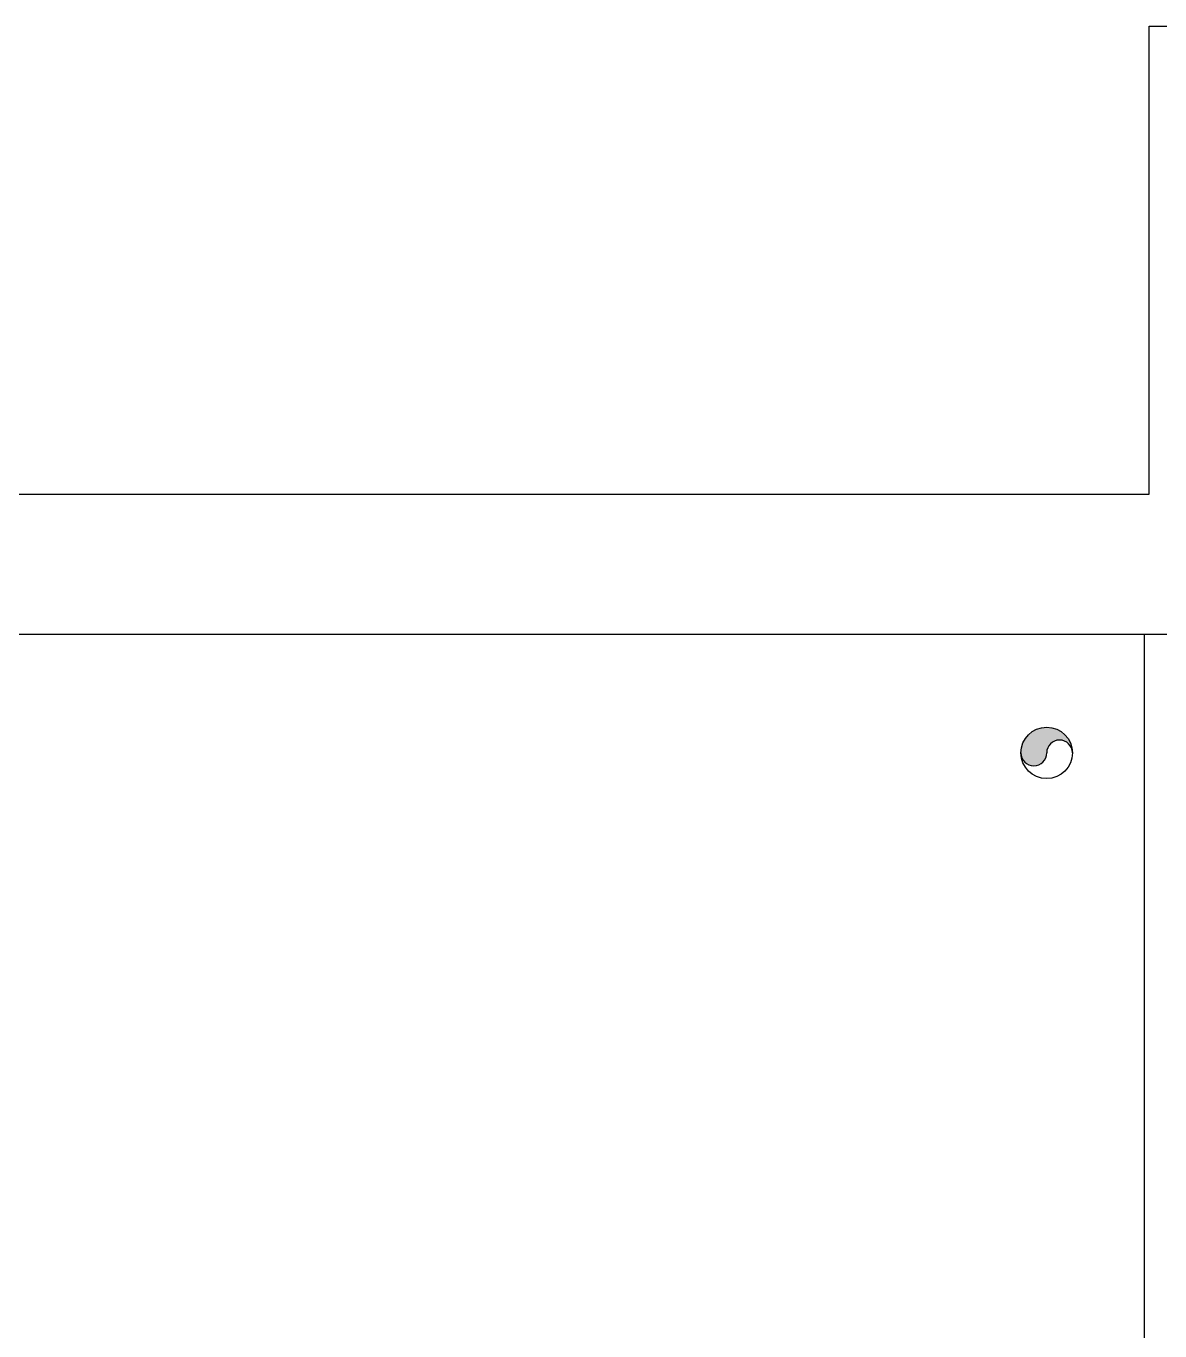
# Model space of a CAD drawing. Extents: x 3 to 114, y 126 to 173.
# Drawn here: x 51.45 to 53.873, y 168.621 to 171.409 of the extents above; entities that cross this region are included whole.
import ezdxf

# ---------------------------------------------------------------- set-up
doc = ezdxf.new("R2010")
doc.units = 0
doc.header["$LTSCALE"] = 0.02
doc.header["$MEASUREMENT"] = 0
for name, color, linetype in [('columnas', 6, 'CONTINUOUS'), ('VISTA-1', 7, 'CONTINUOUS'), ('VISTA-3', 8, 'CONTINUOUS')]:
    doc.layers.add(name, color=color, linetype=linetype)

msp = doc.modelspace()

# ---------------------------------------------------------------- hatches: boundary and pattern name
at = {"layer": 'VISTA-1'}
msp.add_hatch(color=0, dxfattribs=at).paths.add_polyline_path([(53.5762, 169.856, 1), (53.6312, 169.856, -1), (53.6862, 169.856, 1)])

# ---------------------------------------------------------------- linework, layer by layer
at = {"layer": 'columnas', "color": 0}
for p, q in [((53.85, 170.4087), (53.85, 171.4087)), ((53.85, 171.4087), (54.15, 171.4087)), ((48.15, 170.4087), (53.85, 170.4087)), ((55.35, 170.1087), (48.15, 170.1087))]:
    msp.add_line(p, q, dxfattribs=at)
at = {"layer": 'VISTA-1', "color": 0}
msp.add_circle((53.6312, 169.856), 0.055, dxfattribs=at)
for centre, start, end in [((53.6587, 169.856), 0, 180), ((53.6037, 169.856), 180, 0)]:
    msp.add_arc(centre, 0.0275, start, end, dxfattribs=at)
at = {"layer": 'VISTA-3', "color": 0}
msp.add_line((53.84, 160.1087), (53.84, 170.1087), dxfattribs=at)

doc.saveas('drawing.dxf')
